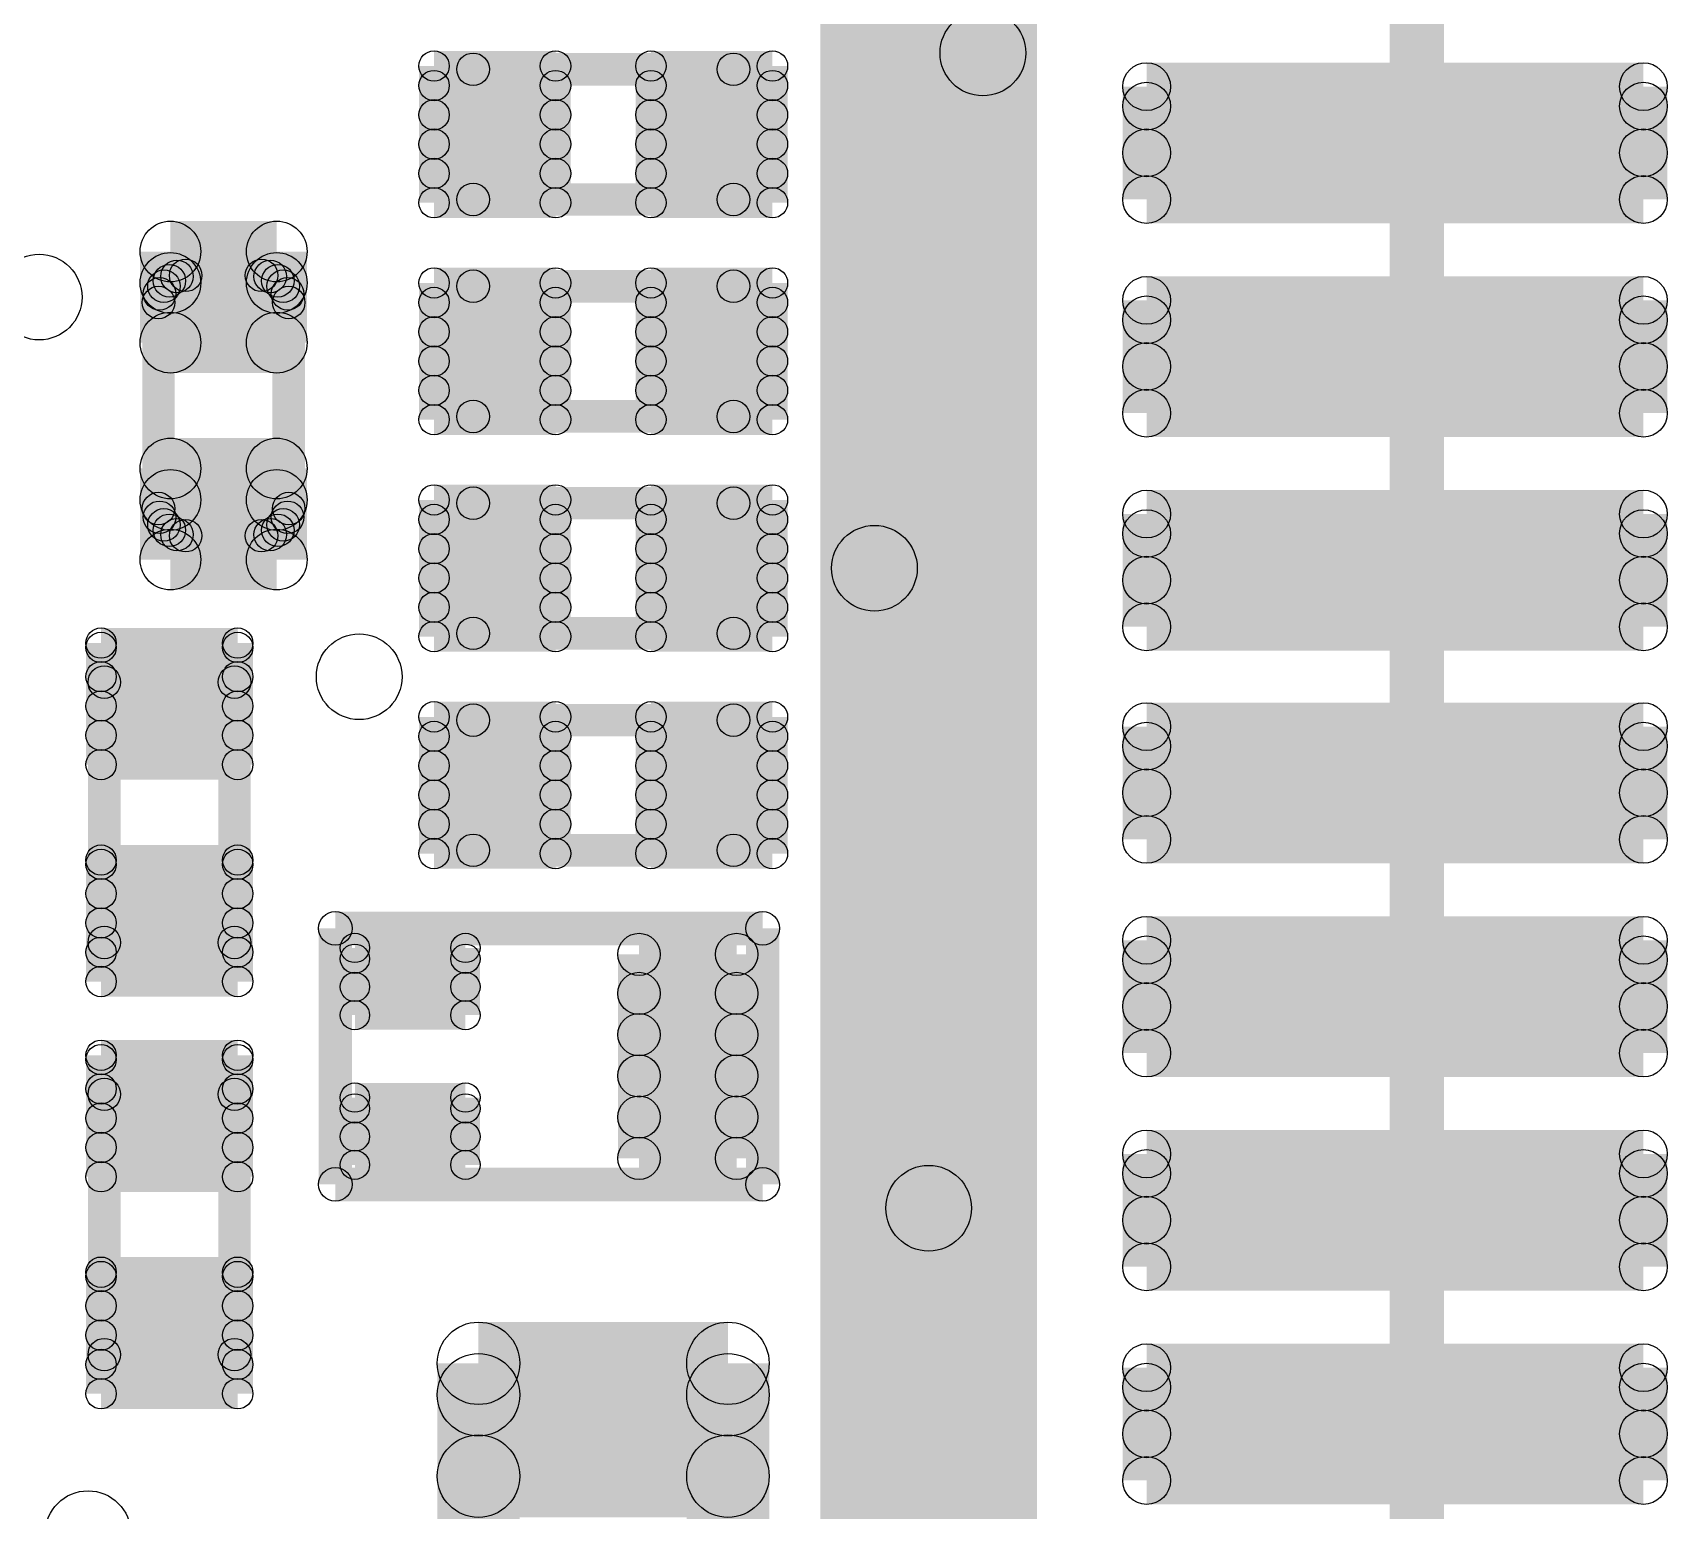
# Model space of a CAD drawing. Extents: x 0 to 126, y 0 to 22.
# Drawn here: x 17.714 to 21.542, y 8.221 to 11.681 of the extents above; entities that cross this region are included whole.
import ezdxf

# ---------------------------------------------------------------- set-up
doc = ezdxf.new("R2010")
doc.units = 0
doc.layers.get('0').update_dxf_attribs({"linetype": 'CONTINUOUS'})
for name, color, linetype in [('SEEEDSTUDIOXIAONRF52840V1_1_GTO', 10, 'CONTINUOUS'), ('SEEEDSTUDIOXIAONRF52840V1_1_GTS', 9, 'CONTINUOUS'), ('SEEEDSTUDIOXIAONRF52840V1_1_TXT', 12, 'CONTINUOUS')]:
    doc.layers.add(name, color=color, linetype=linetype)

# ---------------------------------------------------------------- blocks, each defined once
blk = doc.blocks.new('ROUND_35')
blk.add_circle((0, 0), 0.0381)
blk = doc.blocks.new('ROUND_63')
blk.add_circle((0, 0), 0.0394)
blk = doc.blocks.new('ROUND_67')
blk.add_circle((0, 0), 0.0356)
blk = doc.blocks.new('ROUND_68')
blk.add_circle((0, 0), 0.0711)
blk = doc.blocks.new('ROUND_62')
blk.add_circle((0, 0), 0.0495)
blk = doc.blocks.new('ROUND_70')
blk.add_circle((0, 0), 0.0343)
blk = doc.blocks.new('ROUND_76')
blk.add_circle((0, 0), 0.0965)
blk = doc.blocks.new('ROUND_34')
blk.add_circle((0, 0), 0.0559)
blk = doc.blocks.new('ROUND_85')
blk.add_circle((0, 0), 0.1003)

msp = doc.modelspace()

# ---------------------------------------------------------------- linework, layer by layer
at = {"layer": 'SEEEDSTUDIOXIAONRF52840V1_1_GTO'}
for points, const_width in [([(19.812, 3.9497), (19.812, 16.3957)], 0.508), ([(20.955, 14.67358), (20.955, 5.67182)], 0.127), ([(18.7452, 11.2903), (18.7452, 11.5951)], 0.0762), ([(18.7452, 11.5951), (19.3548, 11.5951)], 0.0762), ([(19.3548, 11.5951), (19.3548, 11.2903)], 0.0762), ([(19.3548, 11.2903), (18.7452, 11.2903)], 0.0762), ([(18.05178, 11.10996), (18.034, 11.0998)], 0.0762), ([(18.0721, 11.1125), (18.05178, 11.10996)], 0.0762), ([(18.2499, 11.1125), (18.0721, 11.1125)], 0.0762), ([(18.27022, 11.10996), (18.2499, 11.1125)], 0.0762), ([(18.288, 11.0998), (18.27022, 11.10996)], 0.0762), ([(18.01114, 11.06932), (18.0086, 11.049)], 0.0762), ([(18.0213, 11.0871), (18.01114, 11.06932)], 0.0762), ([(18.034, 11.0998), (18.0213, 11.0871)], 0.0762), ([(18.3007, 11.0871), (18.288, 11.0998)], 0.0762), ([(18.31086, 11.06932), (18.3007, 11.0871)], 0.0762), ([(18.3134, 11.049), (18.31086, 11.06932)], 0.0762), ([(18.7452, 10.7823), (18.7452, 11.0871)], 0.0762), ([(18.7452, 11.0871), (19.3548, 11.0871)], 0.0762), ([(19.3548, 11.0871), (19.3548, 10.7823)], 0.0762), ([(18.0086, 11.049), (18.0086, 10.5664)], 0.0762), ([(18.3134, 10.5664), (18.3134, 11.049)], 0.0762), ([(19.3548, 10.7823), (18.7452, 10.7823)], 0.0762), ([(18.0086, 10.5664), (18.01114, 10.54608)], 0.0762), ([(18.31086, 10.54608), (18.3134, 10.5664)], 0.0762), ([(18.7452, 10.2743), (18.7452, 10.5791)], 0.0762), ([(18.7452, 10.5791), (19.3548, 10.5791)], 0.0762), ([(19.3548, 10.5791), (19.3548, 10.2743)], 0.0762), ([(18.01114, 10.54608), (18.0213, 10.5283)], 0.0762), ([(18.0213, 10.5283), (18.034, 10.5156)], 0.0762), ([(18.288, 10.5156), (18.3007, 10.5283)], 0.0762), ([(18.3007, 10.5283), (18.31086, 10.54608)], 0.0762), ([(18.034, 10.5156), (18.05178, 10.50544)], 0.0762), ([(18.05178, 10.50544), (18.0721, 10.5029)], 0.0762), ([(18.0721, 10.5029), (18.2499, 10.5029)], 0.0762), ([(18.2499, 10.5029), (18.27022, 10.50544)], 0.0762), ([(18.27022, 10.50544), (18.288, 10.5156)], 0.0762), ([(19.3548, 10.2743), (18.7452, 10.2743)], 0.0762), ([(17.8816, 9.5504), (17.8816, 10.16)], 0.0762), ([(17.8816, 10.16), (18.1864, 10.16)], 0.0762), ([(18.1864, 10.16), (18.1864, 9.5504)], 0.0762), ([(18.7452, 9.7663), (18.7452, 10.0711)], 0.0762), ([(18.7452, 10.0711), (19.3548, 10.0711)], 0.0762), ([(19.3548, 10.0711), (19.3548, 9.7663)], 0.0762), ([(19.3548, 9.7663), (18.7452, 9.7663)], 0.0762), ([(18.42262, 9.58342), (19.42338, 9.58342)], 0.07874), ([(18.42262, 8.98398), (18.42262, 9.58342)], 0.07874), ([(19.42338, 9.58342), (19.42338, 8.98398)], 0.07874), ([(18.1864, 9.5504), (17.8816, 9.5504)], 0.0762), ([(17.8816, 8.5852), (17.8816, 9.1948)], 0.0762), ([(17.8816, 9.1948), (18.1864, 9.1948)], 0.0762), ([(18.1864, 9.1948), (18.1864, 8.5852)], 0.0762), ([(19.42338, 8.98398), (18.42262, 8.98398)], 0.07874), ([(18.1864, 8.5852), (17.8816, 8.5852)], 0.0762)]:
    msp.add_lwpolyline(points, dxfattribs=dict(at, const_width=const_width))
at = {"layer": 'SEEEDSTUDIOXIAONRF52840V1_1_GTS'}
for points, const_width in [([(18.65376, 11.60272), (18.93824, 11.60272)], 0.07112), ([(18.65376, 11.28268), (18.65376, 11.60272)], 0.07112), ([(18.93824, 11.60272), (18.93824, 11.28268)], 0.07112), ([(19.16176, 11.60272), (19.44624, 11.60272)], 0.07112), ([(19.16176, 11.28268), (19.16176, 11.60272)], 0.07112), ([(19.44624, 11.60272), (19.44624, 11.28268)], 0.07112), ([(20.32254, 11.55446), (21.48586, 11.55446)], 0.11176), ([(20.32254, 11.2903), (20.32254, 11.55446)], 0.11176), ([(21.48586, 11.55446), (21.48586, 11.2903)], 0.11176), ([(18.93824, 11.557), (18.65376, 11.557)], 0.07112), ([(19.44624, 11.557), (19.16176, 11.557)], 0.07112), ([(21.48586, 11.50874), (20.32254, 11.50874)], 0.11176), ([(18.65376, 11.48842), (18.93824, 11.48842)], 0.07112), ([(19.16176, 11.48842), (19.44624, 11.48842)], 0.07112), ([(18.93824, 11.41984), (18.65376, 11.41984)], 0.07112), ([(19.44624, 11.41984), (19.16176, 11.41984)], 0.07112), ([(20.32254, 11.39952), (21.48586, 11.39952)], 0.11176), ([(18.65376, 11.35126), (18.93824, 11.35126)], 0.07112), ([(19.16176, 11.35126), (19.44624, 11.35126)], 0.07112), ([(21.48586, 11.2903), (20.32254, 11.2903)], 0.11176), ([(18.93824, 11.28268), (18.65376, 11.28268)], 0.07112), ([(19.44624, 11.28268), (19.16176, 11.28268)], 0.07112), ([(18.03654, 10.95502), (18.03654, 11.16838)], 0.14224), ([(18.03654, 11.16838), (18.28546, 11.16838)], 0.14224), ([(18.28546, 11.16838), (18.28546, 10.95502)], 0.14224), ([(18.28546, 11.09472), (18.03654, 11.09472)], 0.14224), ([(18.93824, 11.09472), (18.65376, 11.09472)], 0.07112), ([(18.65376, 10.77468), (18.65376, 11.09472)], 0.07112), ([(18.93824, 11.09472), (18.93824, 10.77468)], 0.07112), ([(19.44624, 11.09472), (19.16176, 11.09472)], 0.07112), ([(19.16176, 10.77468), (19.16176, 11.09472)], 0.07112), ([(19.44624, 11.09472), (19.44624, 10.77468)], 0.07112), ([(20.32254, 11.05408), (21.48586, 11.05408)], 0.11176), ([(20.32254, 10.78992), (20.32254, 11.05408)], 0.11176), ([(21.48586, 11.05408), (21.48586, 10.78992)], 0.11176), ([(18.93824, 11.049), (18.65376, 11.049)], 0.07112), ([(19.44624, 11.049), (19.16176, 11.049)], 0.07112), ([(21.48586, 11.00836), (20.32254, 11.00836)], 0.11176), ([(18.28546, 10.95502), (18.03654, 10.95502)], 0.14224), ([(18.65376, 10.98042), (18.93824, 10.98042)], 0.07112), ([(19.16176, 10.98042), (19.44624, 10.98042)], 0.07112), ([(20.32254, 10.89914), (21.48586, 10.89914)], 0.11176), ([(18.93824, 10.91184), (18.65376, 10.91184)], 0.07112), ([(19.44624, 10.91184), (19.16176, 10.91184)], 0.07112), ([(18.65376, 10.84326), (18.93824, 10.84326)], 0.07112), ([(19.16176, 10.84326), (19.44624, 10.84326)], 0.07112), ([(21.48586, 10.78992), (20.32254, 10.78992)], 0.11176), ([(18.93824, 10.77468), (18.65376, 10.77468)], 0.07112), ([(19.44624, 10.77468), (19.16176, 10.77468)], 0.07112), ([(18.03654, 10.44702), (18.03654, 10.66038)], 0.14224), ([(18.03654, 10.66038), (18.28546, 10.66038)], 0.14224), ([(18.28546, 10.66038), (18.28546, 10.44702)], 0.14224), ([(18.28546, 10.58672), (18.03654, 10.58672)], 0.14224), ([(18.65376, 10.26668), (18.65376, 10.58672)], 0.07112), ([(18.65376, 10.58672), (18.93824, 10.58672)], 0.07112), ([(18.93824, 10.58672), (18.93824, 10.26668)], 0.07112), ([(19.16176, 10.26668), (19.16176, 10.58672)], 0.07112), ([(19.16176, 10.58672), (19.44624, 10.58672)], 0.07112), ([(19.44624, 10.58672), (19.44624, 10.26668)], 0.07112), ([(20.32254, 10.5537), (21.48586, 10.5537)], 0.11176), ([(20.32254, 10.28954), (20.32254, 10.5537)], 0.11176), ([(21.48586, 10.5537), (21.48586, 10.28954)], 0.11176), ([(18.65376, 10.541), (18.93824, 10.541)], 0.07112), ([(19.16176, 10.541), (19.44624, 10.541)], 0.07112), ([(21.48586, 10.50798), (20.32254, 10.50798)], 0.11176), ([(18.28546, 10.44702), (18.03654, 10.44702)], 0.14224), ([(18.93824, 10.47242), (18.65376, 10.47242)], 0.07112), ([(19.44624, 10.47242), (19.16176, 10.47242)], 0.07112), ([(20.32254, 10.39876), (21.48586, 10.39876)], 0.11176), ([(18.65376, 10.40384), (18.93824, 10.40384)], 0.07112), ([(19.16176, 10.40384), (19.44624, 10.40384)], 0.07112), ([(18.93824, 10.33526), (18.65376, 10.33526)], 0.07112), ([(19.44624, 10.33526), (19.16176, 10.33526)], 0.07112), ([(21.48586, 10.28954), (20.32254, 10.28954)], 0.11176), ([(18.65376, 10.26668), (18.93824, 10.26668)], 0.07112), ([(19.16176, 10.26668), (19.44624, 10.26668)], 0.07112), ([(17.87398, 9.96696), (17.87398, 10.25144)], 0.07112), ([(17.87398, 10.25144), (18.19402, 10.25144)], 0.07112), ([(18.19402, 10.24128), (17.87398, 10.24128)], 0.07112), ([(18.19402, 10.25144), (18.19402, 9.96696)], 0.07112), ([(17.87398, 10.1727), (18.19402, 10.1727)], 0.07112), ([(18.19402, 10.10412), (17.87398, 10.10412)], 0.07112), ([(18.65376, 10.07872), (18.93824, 10.07872)], 0.07112), ([(18.65376, 9.75868), (18.65376, 10.07872)], 0.07112), ([(18.93824, 10.07872), (18.93824, 9.75868)], 0.07112), ([(19.16176, 10.07872), (19.44624, 10.07872)], 0.07112), ([(19.16176, 9.75868), (19.16176, 10.07872)], 0.07112), ([(19.44624, 10.07872), (19.44624, 9.75868)], 0.07112), ([(20.32254, 10.05586), (21.48586, 10.05586)], 0.11176), ([(20.32254, 9.7917), (20.32254, 10.05586)], 0.11176), ([(21.48586, 10.05586), (21.48586, 9.7917)], 0.11176), ([(17.87398, 10.03554), (18.19402, 10.03554)], 0.07112), ([(18.93824, 10.033), (18.65376, 10.033)], 0.07112), ([(19.44624, 10.033), (19.16176, 10.033)], 0.07112), ([(21.48586, 10.01014), (20.32254, 10.01014)], 0.11176), ([(18.19402, 9.96696), (17.87398, 9.96696)], 0.07112), ([(18.65376, 9.96442), (18.93824, 9.96442)], 0.07112), ([(19.16176, 9.96442), (19.44624, 9.96442)], 0.07112), ([(20.32254, 9.90092), (21.48586, 9.90092)], 0.11176), ([(18.93824, 9.89584), (18.65376, 9.89584)], 0.07112), ([(19.44624, 9.89584), (19.16176, 9.89584)], 0.07112), ([(18.65376, 9.82726), (18.93824, 9.82726)], 0.07112), ([(19.16176, 9.82726), (19.44624, 9.82726)], 0.07112), ([(21.48586, 9.7917), (20.32254, 9.7917)], 0.11176), ([(17.87398, 9.45896), (17.87398, 9.74344)], 0.07112), ([(17.87398, 9.74344), (18.19402, 9.74344)], 0.07112), ([(18.19402, 9.73328), (17.87398, 9.73328)], 0.07112), ([(18.19402, 9.74344), (18.19402, 9.45896)], 0.07112), ([(18.93824, 9.75868), (18.65376, 9.75868)], 0.07112), ([(19.44624, 9.75868), (19.16176, 9.75868)], 0.07112), ([(17.87398, 9.6647), (18.19402, 9.6647)], 0.07112), ([(18.19402, 9.59612), (17.87398, 9.59612)], 0.07112), ([(20.32254, 9.55548), (21.48586, 9.55548)], 0.11176), ([(20.32254, 9.29132), (20.32254, 9.55548)], 0.11176), ([(21.48586, 9.55548), (21.48586, 9.29132)], 0.11176), ([(18.46834, 9.38022), (18.46834, 9.5377)], 0.06858), ([(18.46834, 9.5377), (18.72742, 9.5377)], 0.06858), ([(18.72742, 9.5377), (18.72742, 9.38022)], 0.06858), ([(19.13382, 9.52246), (19.13382, 9.04494)], 0.09906), ([(19.13382, 9.52246), (19.36242, 9.52246)], 0.09906), ([(19.36242, 9.52246), (19.36242, 9.04494)], 0.09906), ([(17.87398, 9.52754), (18.19402, 9.52754)], 0.07112), ([(18.46834, 9.5123), (18.72742, 9.5123)], 0.06858), ([(21.48586, 9.50976), (20.32254, 9.50976)], 0.11176), ([(18.19402, 9.45896), (17.87398, 9.45896)], 0.07112), ([(18.72742, 9.44626), (18.46834, 9.44626)], 0.06858), ([(19.36242, 9.43102), (19.13382, 9.43102)], 0.09906), ([(20.32254, 9.40054), (21.48586, 9.40054)], 0.11176), ([(18.72742, 9.38022), (18.46834, 9.38022)], 0.06858), ([(19.13382, 9.3345), (19.36242, 9.3345)], 0.09906), ([(21.48586, 9.29132), (20.32254, 9.29132)], 0.11176), ([(17.87398, 9.00176), (17.87398, 9.28624)], 0.07112), ([(17.87398, 9.28624), (18.19402, 9.28624)], 0.07112), ([(17.87398, 9.27608), (18.19402, 9.27608)], 0.07112), ([(18.19402, 9.00176), (18.19402, 9.28624)], 0.07112), ([(19.36242, 9.23798), (19.13382, 9.23798)], 0.09906), ([(18.19402, 9.2075), (17.87398, 9.2075)], 0.07112), ([(18.46834, 9.0297), (18.46834, 9.18718)], 0.06858), ([(18.46834, 9.18718), (18.72742, 9.18718)], 0.06858), ([(18.46834, 9.16178), (18.72742, 9.16178)], 0.06858), ([(18.72742, 9.18718), (18.72742, 9.0297)], 0.06858), ([(19.13382, 9.14146), (19.36242, 9.14146)], 0.09906), ([(17.87398, 9.13892), (18.19402, 9.13892)], 0.07112), ([(18.72742, 9.09574), (18.46834, 9.09574)], 0.06858), ([(20.32254, 9.0551), (21.48586, 9.0551)], 0.11176), ([(20.32254, 8.79094), (20.32254, 9.0551)], 0.11176), ([(21.48586, 9.0551), (21.48586, 8.79094)], 0.11176), ([(18.19402, 9.07034), (17.87398, 9.07034)], 0.07112), ([(19.36242, 9.04494), (19.13382, 9.04494)], 0.09906), ([(18.19402, 9.00176), (17.87398, 9.00176)], 0.07112), ([(18.72742, 9.0297), (18.46834, 9.0297)], 0.06858), ([(21.48586, 9.00938), (20.32254, 9.00938)], 0.11176), ([(20.32254, 8.90016), (21.48586, 8.90016)], 0.11176), ([(21.48586, 8.79094), (20.32254, 8.79094)], 0.11176), ([(17.87398, 8.49376), (17.87398, 8.77824)], 0.07112), ([(17.87398, 8.77824), (18.19402, 8.77824)], 0.07112), ([(18.19402, 8.49376), (18.19402, 8.77824)], 0.07112), ([(17.87398, 8.76808), (18.19402, 8.76808)], 0.07112), ([(18.19402, 8.6995), (17.87398, 8.6995)], 0.07112), ([(17.87398, 8.63092), (18.19402, 8.63092)], 0.07112), ([(18.7579, 7.91972), (18.7579, 8.56488)], 0.19304), ([(18.7579, 8.56488), (19.3421, 8.56488)], 0.19304), ([(19.3421, 7.91972), (19.3421, 8.56488)], 0.19304), ([(18.19402, 8.56234), (17.87398, 8.56234)], 0.07112), ([(19.3421, 8.49122), (18.7579, 8.49122)], 0.19304), ([(20.32254, 8.55472), (21.48586, 8.55472)], 0.11176), ([(20.32254, 8.29056), (20.32254, 8.55472)], 0.11176), ([(21.48586, 8.55472), (21.48586, 8.29056)], 0.11176), ([(21.48586, 8.509), (20.32254, 8.509)], 0.11176), ([(18.19402, 8.49376), (17.87398, 8.49376)], 0.07112), ([(20.32254, 8.39978), (21.48586, 8.39978)], 0.11176), ([(18.7579, 8.30072), (19.3421, 8.30072)], 0.19304), ([(21.48586, 8.29056), (20.32254, 8.29056)], 0.11176)]:
    msp.add_lwpolyline(points, dxfattribs=dict(at, const_width=const_width))

# ---------------------------------------------------------------- block references
at = {"layer": 'SEEEDSTUDIOXIAONRF52840V1_1_GTO'}
for name, p in [('ROUND_35', (18.7452, 11.5951)), ('ROUND_35', (19.3548, 11.5951)), ('ROUND_35', (18.7452, 11.2903)), ('ROUND_35', (18.7452, 11.2903)), ('ROUND_35', (19.3548, 11.2903)), ('ROUND_35', (18.05178, 11.10996)), ('ROUND_35', (18.0721, 11.1125)), ('ROUND_35', (18.2499, 11.1125)), ('ROUND_35', (18.27022, 11.10996)), ('ROUND_35', (18.01114, 11.06932)), ('ROUND_35', (18.0213, 11.0871)), ('ROUND_35', (18.034, 11.0998)), ('ROUND_35', (18.288, 11.0998)), ('ROUND_35', (18.3007, 11.0871)), ('ROUND_35', (18.31086, 11.06932)), ('ROUND_35', (18.7452, 11.0871)), ('ROUND_35', (19.3548, 11.0871)), ('ROUND_35', (18.0086, 11.049)), ('ROUND_35', (18.3134, 11.049)), ('ROUND_35', (18.7452, 10.7823)), ('ROUND_35', (18.7452, 10.7823)), ('ROUND_35', (19.3548, 10.7823)), ('ROUND_35', (18.0086, 10.5664)), ('ROUND_35', (18.3134, 10.5664)), ('ROUND_35', (18.3134, 10.5664)), ('ROUND_35', (18.7452, 10.5791)), ('ROUND_35', (19.3548, 10.5791)), ('ROUND_35', (18.01114, 10.54608)), ('ROUND_35', (18.0213, 10.5283)), ('ROUND_35', (18.3007, 10.5283)), ('ROUND_35', (18.31086, 10.54608)), ('ROUND_35', (18.034, 10.5156)), ('ROUND_35', (18.05178, 10.50544)), ('ROUND_35', (18.0721, 10.5029)), ('ROUND_35', (18.2499, 10.5029)), ('ROUND_35', (18.27022, 10.50544)), ('ROUND_35', (18.288, 10.5156)), ('ROUND_35', (18.7452, 10.2743)), ('ROUND_35', (18.7452, 10.2743)), ('ROUND_35', (19.3548, 10.2743)), ('ROUND_35', (17.8816, 10.16)), ('ROUND_35', (18.1864, 10.16)), ('ROUND_35', (18.7452, 10.0711)), ('ROUND_35', (19.3548, 10.0711)), ('ROUND_35', (18.7452, 9.7663)), ('ROUND_35', (18.7452, 9.7663)), ('ROUND_35', (19.3548, 9.7663)), ('ROUND_63', (18.42262, 9.58342)), ('ROUND_63', (18.42262, 9.58342)), ('ROUND_63', (19.42338, 9.58342)), ('ROUND_35', (17.8816, 9.5504)), ('ROUND_35', (18.1864, 9.5504)), ('ROUND_35', (18.1864, 9.5504)), ('ROUND_35', (17.8816, 9.1948)), ('ROUND_35', (18.1864, 9.1948)), ('ROUND_63', (18.42262, 8.98398)), ('ROUND_63', (19.42338, 8.98398)), ('ROUND_35', (17.8816, 8.5852)), ('ROUND_35', (18.1864, 8.5852)), ('ROUND_35', (18.1864, 8.5852))]:
    msp.add_blockref(name, p, dxfattribs=at)
at = {"layer": 'SEEEDSTUDIOXIAONRF52840V1_1_GTS'}
for name, p in [('ROUND_67', (18.65376, 11.60272)), ('ROUND_67', (18.65376, 11.60272)), ('ROUND_67', (18.93824, 11.60272)), ('ROUND_67', (19.16176, 11.60272)), ('ROUND_67', (19.16176, 11.60272)), ('ROUND_67', (19.44624, 11.60272)), ('ROUND_34', (20.32254, 11.55446)), ('ROUND_34', (20.32254, 11.55446)), ('ROUND_34', (21.48586, 11.55446)), ('ROUND_67', (18.65376, 11.557)), ('ROUND_67', (18.93824, 11.557)), ('ROUND_67', (19.16176, 11.557)), ('ROUND_67', (19.44624, 11.557)), ('ROUND_34', (20.32254, 11.50874)), ('ROUND_34', (21.48586, 11.50874)), ('ROUND_67', (18.65376, 11.48842)), ('ROUND_67', (18.93824, 11.48842)), ('ROUND_67', (19.16176, 11.48842)), ('ROUND_67', (19.44624, 11.48842)), ('ROUND_67', (18.65376, 11.41984)), ('ROUND_67', (18.93824, 11.41984)), ('ROUND_67', (19.16176, 11.41984)), ('ROUND_67', (19.44624, 11.41984)), ('ROUND_34', (20.32254, 11.39952)), ('ROUND_34', (21.48586, 11.39952)), ('ROUND_67', (18.65376, 11.35126)), ('ROUND_67', (18.93824, 11.35126)), ('ROUND_67', (19.16176, 11.35126)), ('ROUND_67', (19.44624, 11.35126)), ('ROUND_34', (20.32254, 11.2903)), ('ROUND_34', (21.48586, 11.2903)), ('ROUND_67', (18.65376, 11.28268)), ('ROUND_67', (18.93824, 11.28268)), ('ROUND_67', (19.16176, 11.28268)), ('ROUND_67', (19.44624, 11.28268)), ('ROUND_68', (18.03654, 11.16838)), ('ROUND_68', (18.28546, 11.16838)), ('ROUND_68', (18.28546, 11.16838)), ('ROUND_68', (18.03654, 11.09472)), ('ROUND_68', (18.28546, 11.09472)), ('ROUND_67', (18.65376, 11.09472)), ('ROUND_67', (18.65376, 11.09472)), ('ROUND_67', (18.93824, 11.09472)), ('ROUND_67', (18.93824, 11.09472)), ('ROUND_67', (19.16176, 11.09472)), ('ROUND_67', (19.16176, 11.09472)), ('ROUND_67', (19.44624, 11.09472)), ('ROUND_67', (19.44624, 11.09472)), ('ROUND_34', (20.32254, 11.05408)), ('ROUND_34', (20.32254, 11.05408)), ('ROUND_34', (21.48586, 11.05408)), ('ROUND_67', (18.65376, 11.049)), ('ROUND_67', (18.93824, 11.049)), ('ROUND_67', (19.16176, 11.049)), ('ROUND_67', (19.44624, 11.049)), ('ROUND_34', (20.32254, 11.00836)), ('ROUND_34', (21.48586, 11.00836)), ('ROUND_68', (18.03654, 10.95502)), ('ROUND_68', (18.28546, 10.95502)), ('ROUND_67', (18.65376, 10.98042)), ('ROUND_67', (18.93824, 10.98042)), ('ROUND_67', (19.16176, 10.98042)), ('ROUND_67', (19.44624, 10.98042)), ('ROUND_34', (20.32254, 10.89914)), ('ROUND_34', (21.48586, 10.89914)), ('ROUND_67', (18.65376, 10.91184)), ('ROUND_67', (18.93824, 10.91184)), ('ROUND_67', (19.16176, 10.91184)), ('ROUND_67', (19.44624, 10.91184)), ('ROUND_67', (18.65376, 10.84326)), ('ROUND_67', (18.93824, 10.84326)), ('ROUND_67', (19.16176, 10.84326)), ('ROUND_67', (19.44624, 10.84326)), ('ROUND_34', (20.32254, 10.78992)), ('ROUND_34', (21.48586, 10.78992)), ('ROUND_67', (18.65376, 10.77468)), ('ROUND_67', (18.93824, 10.77468)), ('ROUND_67', (19.16176, 10.77468)), ('ROUND_67', (19.44624, 10.77468)), ('ROUND_68', (18.03654, 10.66038)), ('ROUND_68', (18.28546, 10.66038)), ('ROUND_68', (18.28546, 10.66038)), ('ROUND_68', (18.03654, 10.58672)), ('ROUND_68', (18.28546, 10.58672)), ('ROUND_67', (18.65376, 10.58672)), ('ROUND_67', (18.93824, 10.58672)), ('ROUND_67', (19.16176, 10.58672)), ('ROUND_67', (19.44624, 10.58672)), ('ROUND_34', (20.32254, 10.5537)), ('ROUND_34', (20.32254, 10.5537)), ('ROUND_34', (21.48586, 10.5537)), ('ROUND_67', (18.65376, 10.541)), ('ROUND_67', (18.93824, 10.541)), ('ROUND_67', (19.16176, 10.541)), ('ROUND_67', (19.44624, 10.541)), ('ROUND_34', (20.32254, 10.50798)), ('ROUND_34', (21.48586, 10.50798)), ('ROUND_68', (18.03654, 10.44702)), ('ROUND_68', (18.28546, 10.44702)), ('ROUND_67', (18.65376, 10.47242)), ('ROUND_67', (18.93824, 10.47242)), ('ROUND_67', (19.16176, 10.47242)), ('ROUND_67', (19.44624, 10.47242)), ('ROUND_34', (20.32254, 10.39876)), ('ROUND_34', (21.48586, 10.39876)), ('ROUND_67', (18.65376, 10.40384)), ('ROUND_67', (18.93824, 10.40384)), ('ROUND_67', (19.16176, 10.40384)), ('ROUND_67', (19.44624, 10.40384)), ('ROUND_67', (18.65376, 10.33526)), ('ROUND_67', (18.93824, 10.33526)), ('ROUND_67', (19.16176, 10.33526)), ('ROUND_67', (19.44624, 10.33526)), ('ROUND_34', (20.32254, 10.28954)), ('ROUND_34', (21.48586, 10.28954)), ('ROUND_67', (18.65376, 10.26668)), ('ROUND_67', (18.65376, 10.26668)), ('ROUND_67', (18.93824, 10.26668)), ('ROUND_67', (18.93824, 10.26668)), ('ROUND_67', (19.16176, 10.26668)), ('ROUND_67', (19.16176, 10.26668)), ('ROUND_67', (19.44624, 10.26668)), ('ROUND_67', (19.44624, 10.26668)), ('ROUND_67', (17.87398, 10.25144)), ('ROUND_67', (17.87398, 10.24128)), ('ROUND_67', (18.19402, 10.25144)), ('ROUND_67', (18.19402, 10.24128)), ('ROUND_67', (17.87398, 10.1727)), ('ROUND_67', (18.19402, 10.1727)), ('ROUND_67', (17.87398, 10.10412)), ('ROUND_67', (18.19402, 10.10412)), ('ROUND_67', (18.65376, 10.07872)), ('ROUND_67', (18.65376, 10.07872)), ('ROUND_67', (18.93824, 10.07872)), ('ROUND_67', (19.16176, 10.07872)), ('ROUND_67', (19.16176, 10.07872)), ('ROUND_67', (19.44624, 10.07872)), ('ROUND_34', (20.32254, 10.05586)), ('ROUND_34', (20.32254, 10.05586)), ('ROUND_34', (21.48586, 10.05586)), ('ROUND_67', (17.87398, 10.03554)), ('ROUND_67', (18.19402, 10.03554)), ('ROUND_67', (18.65376, 10.033)), ('ROUND_67', (18.93824, 10.033)), ('ROUND_67', (19.16176, 10.033)), ('ROUND_67', (19.44624, 10.033)), ('ROUND_34', (20.32254, 10.01014)), ('ROUND_34', (21.48586, 10.01014)), ('ROUND_67', (17.87398, 9.96696)), ('ROUND_67', (17.87398, 9.96696)), ('ROUND_67', (18.19402, 9.96696)), ('ROUND_67', (18.65376, 9.96442)), ('ROUND_67', (18.93824, 9.96442)), ('ROUND_67', (19.16176, 9.96442)), ('ROUND_67', (19.44624, 9.96442)), ('ROUND_34', (20.32254, 9.90092)), ('ROUND_34', (21.48586, 9.90092)), ('ROUND_67', (18.65376, 9.89584)), ('ROUND_67', (18.93824, 9.89584)), ('ROUND_67', (19.16176, 9.89584)), ('ROUND_67', (19.44624, 9.89584)), ('ROUND_67', (18.65376, 9.82726)), ('ROUND_67', (18.93824, 9.82726)), ('ROUND_67', (19.16176, 9.82726)), ('ROUND_67', (19.44624, 9.82726)), ('ROUND_34', (20.32254, 9.7917)), ('ROUND_34', (21.48586, 9.7917)), ('ROUND_67', (17.87398, 9.74344)), ('ROUND_67', (17.87398, 9.73328)), ('ROUND_67', (18.19402, 9.74344)), ('ROUND_67', (18.19402, 9.73328)), ('ROUND_67', (18.65376, 9.75868)), ('ROUND_67', (18.93824, 9.75868)), ('ROUND_67', (19.16176, 9.75868)), ('ROUND_67', (19.44624, 9.75868)), ('ROUND_67', (17.87398, 9.6647)), ('ROUND_67', (18.19402, 9.6647)), ('ROUND_67', (17.87398, 9.59612)), ('ROUND_67', (18.19402, 9.59612)), ('ROUND_34', (20.32254, 9.55548)), ('ROUND_34', (20.32254, 9.55548)), ('ROUND_34', (21.48586, 9.55548)), ('ROUND_70', (18.46834, 9.5377)), ('ROUND_70', (18.72742, 9.5377)), ('ROUND_62', (19.13382, 9.52246)), ('ROUND_62', (19.13382, 9.52246)), ('ROUND_62', (19.36242, 9.52246)), ('ROUND_67', (17.87398, 9.52754)), ('ROUND_67', (18.19402, 9.52754)), ('ROUND_70', (18.46834, 9.5123)), ('ROUND_70', (18.72742, 9.5123)), ('ROUND_34', (20.32254, 9.50976)), ('ROUND_34', (21.48586, 9.50976)), ('ROUND_67', (17.87398, 9.45896)), ('ROUND_67', (17.87398, 9.45896)), ('ROUND_67', (18.19402, 9.45896)), ('ROUND_70', (18.46834, 9.44626)), ('ROUND_70', (18.72742, 9.44626)), ('ROUND_62', (19.13382, 9.43102)), ('ROUND_62', (19.36242, 9.43102)), ('ROUND_34', (20.32254, 9.40054)), ('ROUND_34', (21.48586, 9.40054)), ('ROUND_70', (18.46834, 9.38022)), ('ROUND_70', (18.72742, 9.38022)), ('ROUND_70', (18.72742, 9.38022)), ('ROUND_62', (19.13382, 9.3345)), ('ROUND_62', (19.36242, 9.3345)), ('ROUND_34', (20.32254, 9.29132)), ('ROUND_34', (21.48586, 9.29132)), ('ROUND_67', (17.87398, 9.28624)), ('ROUND_67', (17.87398, 9.27608)), ('ROUND_67', (18.19402, 9.28624)), ('ROUND_67', (18.19402, 9.28624)), ('ROUND_67', (18.19402, 9.27608)), ('ROUND_62', (19.13382, 9.23798)), ('ROUND_62', (19.36242, 9.23798)), ('ROUND_67', (17.87398, 9.2075)), ('ROUND_67', (18.19402, 9.2075)), ('ROUND_70', (18.46834, 9.18718)), ('ROUND_70', (18.46834, 9.16178)), ('ROUND_70', (18.72742, 9.18718)), ('ROUND_70', (18.72742, 9.16178)), ('ROUND_62', (19.13382, 9.14146)), ('ROUND_62', (19.36242, 9.14146)), ('ROUND_67', (17.87398, 9.13892)), ('ROUND_67', (18.19402, 9.13892)), ('ROUND_70', (18.46834, 9.09574)), ('ROUND_70', (18.72742, 9.09574)), ('ROUND_34', (20.32254, 9.0551)), ('ROUND_34', (20.32254, 9.0551)), ('ROUND_34', (21.48586, 9.0551)), ('ROUND_67', (17.87398, 9.07034)), ('ROUND_67', (18.19402, 9.07034)), ('ROUND_62', (19.13382, 9.04494)), ('ROUND_62', (19.13382, 9.04494)), ('ROUND_62', (19.36242, 9.04494)), ('ROUND_67', (17.87398, 9.00176)), ('ROUND_67', (18.19402, 9.00176)), ('ROUND_67', (18.19402, 9.00176)), ('ROUND_70', (18.46834, 9.0297)), ('ROUND_70', (18.72742, 9.0297)), ('ROUND_70', (18.72742, 9.0297)), ('ROUND_34', (20.32254, 9.00938)), ('ROUND_34', (21.48586, 9.00938)), ('ROUND_34', (20.32254, 8.90016)), ('ROUND_34', (21.48586, 8.90016)), ('ROUND_34', (20.32254, 8.79094)), ('ROUND_34', (21.48586, 8.79094)), ('ROUND_67', (17.87398, 8.77824)), ('ROUND_67', (18.19402, 8.77824)), ('ROUND_67', (18.19402, 8.77824)), ('ROUND_67', (17.87398, 8.76808)), ('ROUND_67', (18.19402, 8.76808)), ('ROUND_67', (17.87398, 8.6995)), ('ROUND_67', (18.19402, 8.6995)), ('ROUND_67', (17.87398, 8.63092)), ('ROUND_67', (18.19402, 8.63092)), ('ROUND_76', (18.7579, 8.56488)), ('ROUND_76', (19.3421, 8.56488)), ('ROUND_76', (19.3421, 8.56488)), ('ROUND_67', (17.87398, 8.56234)), ('ROUND_67', (18.19402, 8.56234)), ('ROUND_76', (18.7579, 8.49122)), ('ROUND_76', (19.3421, 8.49122)), ('ROUND_34', (20.32254, 8.55472)), ('ROUND_34', (20.32254, 8.55472)), ('ROUND_34', (21.48586, 8.55472)), ('ROUND_34', (20.32254, 8.509)), ('ROUND_34', (21.48586, 8.509)), ('ROUND_67', (17.87398, 8.49376)), ('ROUND_67', (18.19402, 8.49376)), ('ROUND_67', (18.19402, 8.49376)), ('ROUND_34', (20.32254, 8.39978)), ('ROUND_34', (21.48586, 8.39978)), ('ROUND_76', (18.7579, 8.30072)), ('ROUND_76', (19.3421, 8.30072)), ('ROUND_34', (20.32254, 8.29056)), ('ROUND_34', (21.48586, 8.29056))]:
    msp.add_blockref(name, p, dxfattribs=at)
at = {"layer": 'SEEEDSTUDIOXIAONRF52840V1_1_TXT'}
for p in [(19.939, 11.6332), (17.7292, 11.0617), (19.685, 10.4267), (18.4785, 10.1727), (19.812, 8.9281), (17.8435, 8.1661)]:
    msp.add_blockref('ROUND_85', p, dxfattribs=at)

doc.saveas('drawing.dxf')
